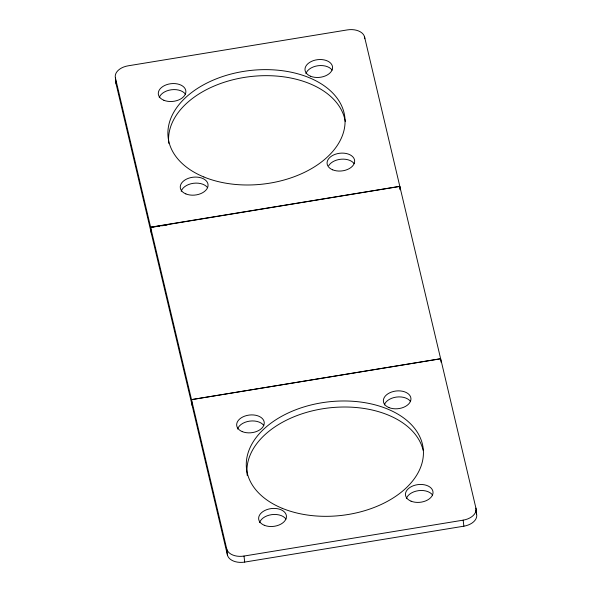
<?xml version="1.0" encoding="UTF-8"?>
<svg xmlns="http://www.w3.org/2000/svg" width="592" height="592" viewBox="0 0 592 592"><rect width="100%" height="100%" fill="white"/><g stroke="black" fill="none" stroke-linecap="round" stroke-linejoin="round"><path stroke-width="0.89" d="M463.862 526.184L465.8 525.777A15.237 9.798 -6.5 0 0 476.604 514.145L475.924 508.114L440.692 358.789L191.505 399.63L150.627 227.372L399.829 186.421L440.633 358.693L191.505 399.63L192.193 405.661L227.417 554.985A15.237 9.798 -6.5 0 0 244.696 562.089L463.862 526.184L463.173 520.153A15.237 9.798 -6.5 0 0 475.924 508.114M399.815 186.339L364.583 37.015A15.237 9.798 -6.5 0 0 347.304 29.911L128.138 65.816A15.229 9.79 -6.5 0 0 115.396 77.855L150.62 227.18L399.815 186.339L400.207 189.788L399.926 187.272M191.505 399.63L226.729 548.954A15.237 9.798 -6.5 0 0 244.008 556.058L463.173 520.153M150.627 227.372L159.781 226.085M161.616 225.833L163.444 225.574M165.272 225.315L167.107 225.064M192.193 405.661L151.323 233.448L150.62 227.18M475.761 510.548L476.604 514.145M115.396 77.855L116.084 83.886L151.308 233.211M440.737 359.551L441.084 362.237M364.583 37.015L364.783 38.739M244.008 556.058L244.696 562.089M226.729 548.954L227.417 554.985M168.794 143.375A88.926 57.165 -6.5 0 1 246.672 77.064A88.926 57.165 -6.5 0 1 344.551 118.134M344.766 118.985A88.926 57.165 -6.5 0 1 345.277 121.567M328.693 165.701A13.86 8.91 -6.5 0 1 341.288 159.196A13.86 8.91 -6.5 0 1 354.201 163.703M305.931 73.66A13.86 8.91 -6.5 0 1 318 65.734A13.86 8.91 -6.5 0 1 332.112 70.115M181.211 191.283A13.964 8.976 -6.5 0 1 193.377 183.298A13.964 8.976 -6.5 0 1 207.607 187.708M159.233 97.695A13.86 8.91 -6.5 0 1 171.31 89.777A13.86 8.91 -6.5 0 1 185.422 94.158M116.084 83.886A15.229 9.79 -6.5 0 1 116.01 81.326M406.393 498.59A13.86 8.91 -6.5 0 1 418.463 490.664A13.86 8.91 -6.5 0 1 432.574 495.045M237.614 429.045A13.86 8.91 -6.5 0 1 249.683 421.119A13.86 8.91 -6.5 0 1 263.795 425.5M247.278 475.598A88.926 57.165 -6.5 0 1 325.038 408.413A88.926 57.165 -6.5 0 1 423.139 450.327M259.585 522.625A13.964 8.976 -6.5 0 1 271.758 514.64A13.964 8.976 -6.5 0 1 285.98 519.051M384.304 405.002A13.86 8.91 -6.5 0 1 396.381 397.077A13.86 8.91 -6.5 0 1 410.493 401.457M332.66 169.823A13.86 8.91 -6.5 0 0 354.578 162.178A13.86 8.91 -6.5 0 0 335.338 154.26A13.86 8.91 -6.5 0 0 332.66 169.823M203.84 176.964A88.926 57.165 -6.5 0 0 344.507 127.902A88.926 57.165 -6.5 0 0 221.06 77.071A88.926 57.165 -6.5 0 0 203.84 176.964M310.571 76.235A13.86 8.91 -6.5 0 0 332.489 68.591A13.86 8.91 -6.5 0 0 313.257 60.673A13.86 8.91 -6.5 0 0 310.571 76.235M185.895 193.924A13.964 8.976 -6.5 0 0 207.992 186.221A13.964 8.976 -6.5 0 0 188.604 178.236A13.964 8.976 -6.5 0 0 185.895 193.924M163.88 100.277A13.86 8.91 -6.5 0 0 185.799 92.633A13.86 8.91 -6.5 0 0 166.559 84.708A13.86 8.91 -6.5 0 0 163.88 100.277M411.033 501.165A13.86 8.91 -6.5 0 0 432.952 493.521A13.86 8.91 -6.5 0 0 413.719 485.603A13.86 8.91 -6.5 0 0 411.033 501.165M282.221 508.306A88.926 57.165 -6.5 0 0 422.88 459.244A88.926 57.165 -6.5 0 0 299.441 408.413A88.926 57.165 -6.5 0 0 282.221 508.306M264.276 525.267A13.964 8.976 -6.5 0 0 286.365 517.563A13.964 8.976 -6.5 0 0 266.977 509.579A13.964 8.976 -6.5 0 0 264.276 525.267M242.254 431.62A13.86 8.91 -6.5 0 0 264.173 423.976A13.86 8.91 -6.5 0 0 244.94 416.05A13.86 8.91 -6.5 0 0 242.254 431.62M388.951 407.577A13.86 8.91 -6.5 0 0 410.87 399.933A13.86 8.91 -6.5 0 0 391.63 392.015A13.86 8.91 -6.5 0 0 388.951 407.577"/></g></svg>
